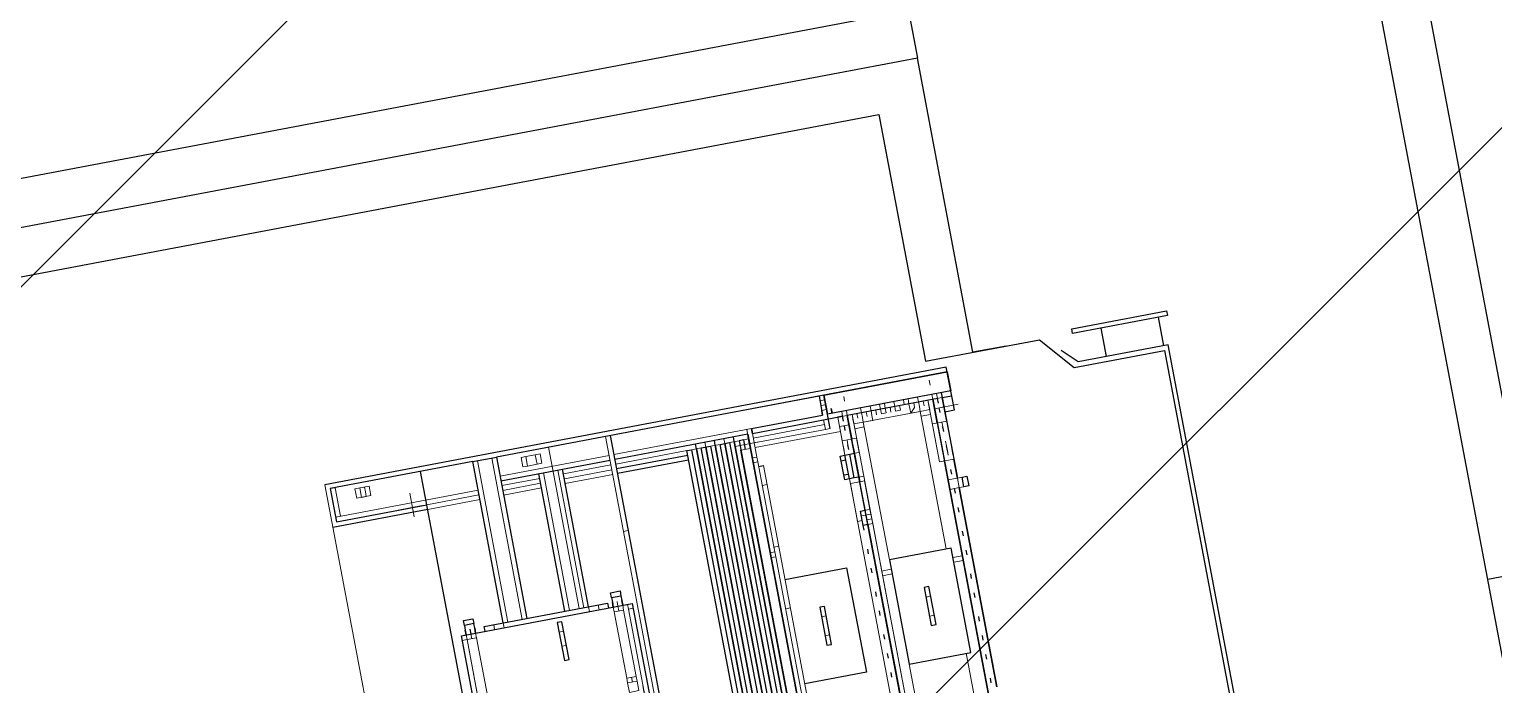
# Model space of a CAD drawing. Extents: x 407440 to 411585, y 6041728 to 6045069.
# Drawn here: x 408240.18 to 408257.59, y 6044230.23 to 6044238.02 of the extents above; entities that cross this region are included whole.
import ezdxf

# ---------------------------------------------------------------- set-up
doc = ezdxf.new("R2010")
doc.units = 0
doc.header["$LTSCALE"] = 5
doc.linetypes.add('foc-TIELINE', pattern=[1.875, 1.25, -0.625])
doc.layers.add('P-PROPOSED-EXISTING-H', color=59, linetype='Continuous')
doc.layers.add('T-TIE', color=201, linetype='foc-TIELINE')

# ---------------------------------------------------------------- blocks, each defined once
blk = doc.blocks.new('P-RIG-877')
at = {"layer": 'T-TIE', "linetype": 'ByBlock', "lineweight": 25}
for points in [[(8.4383, -17.4048), (8.2202, -17.4048), (8.1513, -17.4737), (7.9906, -17.4737), (7.9906, -18.2084), (-4.1905, -18.2084), (-4.1905, -14.5231), (7.9906, -14.5231), (7.9906, -15.5564), (8.0021, -15.5564), (7.9217, -15.5794)], [(1.0447, -18.2084), (1.0447, -18.0936), (-1.0792, -18.0936), (-1.0792, -18.2084), (-1.0792, -18.0936)], [(-1.217, -18.8628), (-1.217, -19.081), (-1.1481, -19.1499), (-1.1481, -19.4254), (-0.5396, -19.4254), (-0.5396, -24.2129), (-0.4248, -24.2129), (-0.31, -24.2129), (-0.31, -19.4254), (0.287, -19.4254), (0.287, -19.1499), (0.3674, -19.081), (0.3674, -18.8628), (2.4339, -18.8628), (2.4339, -19.081), (2.5143, -19.1499), (2.4454, -19.0695), (2.4454, -18.8514), (0.3559, -18.8514), (0.3559, -19.0695), (0.3215, -19.1039)], [(0.287, -18.8628), (0.3559, -18.8628)], [(0.3559, -19.0006), (0.287, -19.0006)], [(0.287, -19.2302), (0.287, -19.3106), (-0.4248, -19.3106), (-0.4248, -33.0186), (1.5499, -33.0186)], [(-1.1481, -19.3106), (-0.4248, -19.3106), (-0.4248, -33.0186), (-4.0871, -33.0186), (-4.0871, -28.7477)], [(0.4133, -19.4024), (0.4133, -19.3795), (0.31, -19.3795), (0.31, -20.8834)], [(0.3215, -19.3795), (0.3215, -20.4701), (0.7118, -20.4701)], [(0.4363, -19.4024), (0.3789, -19.4024), (0.3789, -19.3795)], [(0.3674, -19.4024), (0.3789, -19.4024), (0.574, -19.4024), (0.5281, -19.4024)], [(0.3903, -19.4139), (0.3789, -19.4139), (0.3789, -19.632)], [(0.4363, -19.4254), (0.3789, -19.4254), (1.4695, -19.4254), (0.5281, -19.4254)], [(0.4133, -19.4139), (0.4018, -19.4139)], [(0.4592, -19.4139), (0.4477, -19.4139)], [(0.5052, -19.4139), (0.4937, -19.4139)], [(0.5626, -19.4139), (0.5511, -19.4139)], [(0.6085, -19.4139), (0.597, -19.4139)], [(0.6544, -19.4139), (0.6429, -19.4139)], [(0.7118, -19.4139), (0.7003, -19.4139)], [(0.7577, -19.4139), (0.7462, -19.4139)], [(0.8151, -19.4139), (0.8037, -19.4139)], [(0.8611, -19.4139), (0.8496, -19.4139)], [(0.9185, -19.4139), (0.907, -19.4139)], [(0.9644, -19.4139), (0.9529, -19.4139)], [(1.0103, -19.4139), (0.9988, -19.4139)], [(1.0677, -19.4139), (1.0562, -19.4139)], [(0.6429, -19.632), (1.2629, -19.632), (1.2514, -19.632), (1.3662, -19.632), (1.4695, -19.632), (0.3789, -19.632), (0.4363, -19.632)], [(0.4592, -19.632), (0.4477, -19.632)], [(0.5281, -19.632), (0.5396, -19.632), (0.5281, -19.632), (0.5281, -19.6435), (0.4707, -19.6435), (0.4707, -19.632), (0.4592, -19.632), (0.5396, -19.632)], [(0.6544, -19.632), (0.6429, -19.632), (0.6429, -19.6435), (0.6085, -19.6435), (0.6085, -19.632), (0.597, -19.632)], [(0.3674, -19.8617), (0.3789, -19.8617), (0.3789, -19.6435)], [(0.3903, -19.6435), (0.3789, -19.6435), (0.3789, -19.655)], [(0.4133, -19.6435), (0.4018, -19.6435)], [(0.4592, -19.6435), (0.4477, -19.6435)], [(0.5281, -19.655), (0.4707, -19.655), (0.4707, -19.6435)], [(0.5281, -19.6435), (0.5281, -19.6665), (0.4707, -19.6665), (0.4707, -19.655)], [(0.4822, -19.6665), (0.4822, -19.655)], [(0.5166, -19.6665), (0.5166, -19.655)], [(0.6544, -19.6435), (0.6429, -19.6435)], [(0.7118, -19.6435), (0.7003, -19.6435)], [(0.7577, -19.6435), (0.7462, -19.6435)], [(0.8151, -19.6435), (0.8037, -19.6435)], [(0.8611, -19.6435), (0.8496, -19.6435)], [(0.9185, -19.6435), (0.907, -19.6435)], [(0.9644, -19.6435), (0.9529, -19.6435)], [(1.0103, -19.6435), (0.9988, -19.6435)], [(0.4018, -19.678), (0.3215, -19.678), (0.3674, -19.678)], [(0.3215, -19.6895), (0.3674, -19.6895)], [(0.3789, -19.8617), (0.3674, -19.8617), (0.3674, -19.6895), (0.3559, -19.6895)], [(0.7348, -19.8502), (0.7348, -19.7009), (0.9873, -19.7009), (0.9873, -19.8502)], [(0.4133, -19.8731), (0.3903, -19.8731), (0.3789, -19.8731), (0.3789, -20.1946)], [(0.4592, -19.8617), (0.4592, -19.8502)], [(0.3903, -19.9076), (0.3789, -19.9076)], [(0.4133, -19.8846), (0.3903, -19.8846), (0.3903, -19.8961), (2.2158, -19.8961), (0.4133, -19.8961)], [(1.3432, -19.942), (0.3903, -19.942), (0.3903, -19.9305), (1.3432, -19.9305), (0.3903, -19.9305), (0.3903, -19.9191), (1.3432, -19.9191)], [(0.3903, -19.9535), (0.3789, -19.9535)], [(1.3432, -19.988), (0.3903, -19.988), (0.3903, -19.965), (1.3432, -19.965)], [(0.3903, -19.9994), (0.3789, -19.9994)], [(1.3432, -20.0224), (0.3903, -20.0224), (0.3903, -20.0109), (1.3432, -20.0109)], [(0.4018, -20.0224), (0.4018, -20.1946)], [(0.4133, -20.0224), (0.4133, -20.1946)], [(0.3215, -20.1946), (0.9988, -20.1946)], [(0.3789, -20.4701), (0.3789, -20.2061)], [(1.1481, -20.6424), (1.0907, -20.6424), (1.0907, -20.6309), (1.1481, -20.6309), (0.7233, -20.6309), (0.7233, -20.2176), (1.1481, -20.2176)], [(0.7003, -20.2635), (0.6888, -20.2635), (0.6888, -20.2405), (0.7003, -20.2405)], [(0.7003, -20.2635), (0.7003, -20.2405), (0.7118, -20.2405)], [(0.7233, -20.2405), (0.7118, -20.2405)], [(0.7003, -20.2635), (0.7118, -20.2635)], [(0.7233, -20.2635), (0.7118, -20.2635)], [(0.7233, -20.5735), (0.7118, -20.5735), (0.7118, -20.275), (0.7233, -20.275)], [(0.7118, -20.3209), (0.3789, -20.3209)], [(0.7118, -20.3783), (0.3789, -20.3783)], [(0.3215, -20.5275), (0.3215, -20.4701)], [(0.7118, -20.5275), (0.3215, -20.5275), (0.3215, -20.872), (0.4018, -20.872), (0.4018, -20.6538)], [(0.7233, -20.5964), (0.7118, -20.5964), (0.7233, -20.5964), (0.7118, -20.5964), (0.7003, -20.5964), (0.7003, -20.6194), (0.6888, -20.6194), (0.6888, -20.5964), (0.7003, -20.5964)], [(0.7118, -20.6079), (0.7233, -20.6079)], [(0.7003, -20.6194), (0.7118, -20.6194), (0.7233, -20.6194), (0.7118, -20.6194)], [(0.9988, -20.6538), (0.3215, -20.6538)], [(0.4133, -20.6538), (0.4133, -20.8834)]]:
    blk.add_lwpolyline(points, dxfattribs=at)
for points in [[(0.2755, -19.0695), (0.2755, -18.8399), (0.287, -18.8399), (0.287, -19.0695)], [(0.3215, -19.3795), (0.3674, -19.3795), (0.3674, -19.678), (0.3215, -19.678)], [(0.3559, -19.3795), (0.3674, -19.3795)], [(0.597, -19.391), (0.574, -19.391), (0.574, -19.3795), (0.597, -19.3795)], [(0.597, -19.4024), (1.0792, -19.4024)], [(0.9873, -19.4484), (0.7348, -19.4484), (0.7348, -19.5976), (0.9873, -19.5976)], [(0.907, -19.5172), (0.8151, -19.5172), (0.8151, -19.5287), (0.907, -19.5287)], [(0.3559, -19.6665), (0.3674, -19.6665)], [(0.907, -19.7698), (0.8151, -19.7698), (0.8151, -19.7813), (0.907, -19.7813)], [(2.2158, -19.8731), (0.3789, -19.8731)], [(0.3903, -19.9076), (1.1136, -19.9076)], [(0.3903, -19.9535), (1.3432, -19.9535)], [(0.3903, -19.9765), (1.3432, -19.9765)], [(0.3903, -19.9994), (1.3432, -19.9994)], [(0.7233, -20.2405), (0.7118, -20.2405)], [(0.7233, -20.2635), (0.7118, -20.2635)], [(0.8266, -20.3898), (0.7348, -20.3898), (0.7348, -20.4013), (0.8266, -20.4013)]]:
    blk.add_lwpolyline(points, close=True, dxfattribs=at)
at = {"layer": 'T-TIE', "linetype": 'ByBlock', "lineweight": 18}
for points in [[(0.3559, -19.3795), (0.3444, -19.3795), (0.3329, -19.3795)], [(0.4018, -19.368), (0.4018, -19.4254)], [(0.574, -19.4024), (0.574, -19.391)], [(0.597, -19.4024), (0.597, -19.391)], [(0.9873, -19.4598), (1.4695, -19.4598), (1.4695, -19.391)], [(0.3444, -19.4254), (0.3329, -19.4254)], [(0.3674, -19.4024), (0.3789, -19.4024), (0.3789, -19.4254), (0.3674, -19.4254), (0.3789, -19.4254), (0.3789, -19.4369), (0.4018, -19.4369), (0.4018, -19.4598), (0.4018, -19.4828), (0.4018, -19.4598), (0.3903, -19.4598), (0.4018, -19.4598), (0.3903, -19.4598), (0.4018, -19.4598), (0.4018, -19.4369), (0.4018, -19.4598)], [(0.3674, -19.4024), (0.4248, -19.4024)], [(0.3674, -19.4139), (0.3789, -19.4139)], [(1.481, -19.4254), (0.5281, -19.4254), (0.3789, -19.4254), (0.3789, -19.6206), (0.3789, -19.632), (0.3789, -19.4369), (0.5281, -19.4369), (0.5281, -19.4024)], [(0.4363, -19.4024), (0.4363, -19.4369)], [(0.4477, -19.4139), (0.4363, -19.4139)], [(0.4363, -19.4254), (1.4695, -19.4254), (1.4695, -19.6206), (1.3662, -19.6206), (1.3662, -19.632)], [(0.4477, -19.4024), (0.4592, -19.4024)], [(0.5052, -19.4139), (0.5166, -19.4139), (0.4937, -19.4139), (0.4822, -19.4139)], [(0.4937, -19.4024), (0.5166, -19.4024)], [(0.597, -19.4254), (0.597, -19.4024), (0.574, -19.4024), (0.574, -19.4254)], [(0.7577, -19.4254), (0.7577, -19.4484)], [(0.7692, -19.4484), (0.7692, -19.4254)], [(0.3789, -19.4598), (0.3903, -19.4598), (0.3789, -19.4598), (0.3674, -19.4598), (0.3789, -19.4598), (0.3674, -19.4598), (0.3789, -19.4598), (0.3789, -19.4828), (0.3789, -19.4713), (0.3903, -19.4713), (0.4018, -19.4828), (0.3903, -19.4828), (0.3789, -19.4828), (0.3674, -19.4828), (0.3789, -19.4828), (0.3903, -19.4828), (0.3789, -19.4828), (0.3674, -19.4828)], [(0.3903, -19.4484), (0.3789, -19.4484)], [(0.3903, -19.4598), (0.3789, -19.4598), (0.3903, -19.4598)], [(0.7348, -19.5976), (0.4018, -19.5976), (0.4018, -19.4598), (0.7348, -19.4598)], [(0.4018, -19.4598), (0.4018, -19.5976), (0.4018, -19.4598)], [(1.481, -19.4369), (1.4695, -19.4369), (1.4695, -19.6206), (1.481, -19.6206), (0.5281, -19.6206), (0.5166, -19.6206)], [(0.3674, -19.4943), (0.3789, -19.4943)], [(0.3903, -19.4828), (0.3789, -19.4828)], [(0.3903, -19.4713), (0.3903, -19.4713)], [(0.3789, -19.5058), (0.3903, -19.5058), (0.3903, -19.5172), (0.3789, -19.5172), (0.3674, -19.5172)], [(0.3903, -19.5287), (0.3789, -19.5287)], [(0.8381, -19.5287), (0.8381, -19.5172)], [(0.884, -19.5287), (0.884, -19.5172)], [(0.3674, -19.5402), (0.3789, -19.5402), (0.3903, -19.5402), (0.3903, -19.5517), (0.3789, -19.5517), (0.3674, -19.5517)], [(0.3903, -19.5632), (0.3789, -19.5632)], [(0.4018, -19.5976), (0.3903, -19.5976), (0.4018, -19.5976), (0.3903, -19.5976), (0.3789, -19.5976), (0.3674, -19.5976), (0.3789, -19.5976), (0.3674, -19.5976), (0.3789, -19.5976), (0.3674, -19.5976), (0.3789, -19.5976), (0.3789, -19.5746), (0.3903, -19.5746), (0.3789, -19.5746), (0.3674, -19.5746), (0.3789, -19.5746), (0.3674, -19.5746), (0.3789, -19.5746)], [(0.3903, -19.5746), (0.3789, -19.5746), (0.3903, -19.5746)], [(0.3789, -19.5861), (0.3903, -19.5861)], [(0.4018, -19.6206), (0.4018, -19.5976), (0.4018, -19.6206), (0.4018, -19.5976), (0.4018, -19.5746), (0.3903, -19.5746), (0.4018, -19.5746)], [(0.3903, -19.5861), (0.3903, -19.5861)], [(0.3903, -19.5861), (0.3903, -19.5861)], [(0.4133, -19.6206), (0.4133, -19.5976)], [(0.7577, -19.5976), (0.7577, -19.6206)], [(0.7692, -19.6206), (0.7692, -19.5976)], [(1.4695, -19.6091), (1.2399, -19.6091), (1.2399, -19.6206), (1.4695, -19.6206), (1.4695, -19.5976), (0.9873, -19.5976)], [(0.3444, -19.632), (0.3329, -19.632)], [(0.3789, -19.632), (0.3674, -19.632)], [(0.3903, -19.6091), (0.3789, -19.6091)], [(0.5281, -19.632), (0.5281, -19.6206), (0.3789, -19.6206), (0.4018, -19.6206), (0.3903, -19.6206)], [(0.5166, -19.632), (0.5281, -19.632), (0.5281, -19.6206)], [(0.6429, -19.6206), (0.6085, -19.6206), (0.6085, -19.632), (0.6085, -19.6206), (0.5396, -19.6206), (0.5396, -19.632), (0.5396, -19.655)], [(0.5396, -19.632), (0.5396, -19.6206)], [(0.6314, -19.655), (0.6314, -19.6435), (0.6314, -19.655), (0.5396, -19.655), (0.5396, -19.632), (0.6544, -19.632)], [(0.6085, -19.632), (0.6429, -19.632), (0.6314, -19.632), (0.6314, -19.6206), (0.6314, -19.632)], [(0.62, -19.6435), (0.62, -19.6206)], [(1.2629, -19.655), (1.2629, -19.6206), (1.2629, -19.632), (1.2629, -19.6206), (0.6429, -19.6206), (0.6429, -19.632), (0.6429, -19.6206), (0.6429, -19.6435)], [(0.3674, -19.6435), (0.3789, -19.6435)], [(0.4707, -19.655), (0.3789, -19.655), (0.4363, -19.655)], [(0.4133, -19.655), (0.4133, -19.8617)], [(0.4477, -19.6435), (0.4592, -19.6435), (0.4477, -19.6435), (0.4363, -19.6435)], [(0.4592, -19.655), (0.4477, -19.655)], [(0.4822, -19.6665), (0.4822, -19.655)], [(0.5166, -19.6665), (0.5166, -19.655)], [(0.5281, -19.6435), (0.5281, -19.655), (1.4695, -19.655), (0.5281, -19.655), (1.4695, -19.655)], [(0.3444, -19.6895), (0.3444, -19.678), (0.3559, -19.678), (0.3559, -19.6895), (0.3559, -19.678), (0.3444, -19.678), (0.3329, -19.678), (0.3215, -19.678)], [(0.3215, -20.1946), (0.3215, -19.6895)], [(0.3329, -19.6895), (0.3329, -19.678)], [(0.3789, -19.6895), (0.4018, -19.6895), (0.4018, -19.678)], [(0.3903, -19.8617), (0.3903, -19.6895)], [(0.4018, -19.6895), (0.4018, -19.8617)], [(0.8381, -19.7813), (0.8381, -19.7698)], [(0.884, -19.7813), (0.884, -19.7698)], [(0.3674, -20.1946), (0.3674, -19.8617)], [(0.3674, -19.8731), (0.4248, -19.8731)], [(0.6544, -19.8502), (0.6544, -19.8617), (0.6659, -19.8617), (0.6774, -19.8617), (0.6659, -19.8617), (0.4477, -19.8617), (0.4363, -19.8617), (0.3789, -19.8617)], [(0.3903, -19.8846), (0.3903, -19.8731), (0.4018, -19.8731), (0.3903, -19.8731)], [(0.4018, -19.8502), (0.4018, -19.9076)], [(0.4477, -19.8731), (0.4363, -19.8731), (0.4477, -19.8731), (0.4363, -19.8731), (0.4248, -19.8731)], [(0.4477, -19.8731), (0.4477, -19.8617), (0.4477, -19.8731)], [(1.7566, -19.8617), (1.7566, -19.8502), (0.4592, -19.8502)], [(0.5052, -19.8502), (0.5052, -19.8617)], [(0.6659, -19.8731), (0.6659, -19.8617)], [(0.6774, -19.8617), (0.6659, -19.8617)], [(0.6774, -19.8731), (0.6659, -19.8731)], [(0.6774, -19.8731), (0.6774, -19.8617)], [(1.0103, -19.8617), (0.9988, -19.8617), (1.0103, -19.8617), (0.9988, -19.8617), (0.6774, -19.8617)], [(0.8037, -19.8617), (0.8037, -19.8502)], [(0.3903, -19.9191), (0.3903, -19.8961)], [(0.3903, -19.9305), (0.3789, -19.9305)], [(0.3903, -19.965), (0.3903, -19.942)], [(0.3903, -19.9765), (0.3789, -19.9765)], [(0.3903, -20.0109), (0.3903, -19.988)], [(0.3903, -20.1946), (0.3903, -20.0224)], [(0.9988, -20.2061), (0.3215, -20.2061), (0.3215, -20.4701), (0.7118, -20.4701)], [(0.3674, -20.4701), (0.3674, -20.2061)], [(0.3903, -20.3209), (0.3903, -20.2061)], [(0.4018, -20.2061), (0.4018, -20.3209)], [(0.4133, -20.2061), (0.4133, -20.3209)], [(0.5511, -20.1946), (0.5511, -20.2061)], [(0.9185, -20.229), (0.9299, -20.229), (1.1481, -20.229), (0.7348, -20.229), (0.7348, -20.2176), (1.1481, -20.2176), (0.7233, -20.2176), (0.7233, -20.6309), (1.1481, -20.6309)], [(0.7348, -20.2176), (0.7233, -20.2176), (0.7233, -20.229), (0.7348, -20.229)], [(0.7922, -20.2176), (0.7807, -20.2176)], [(0.7233, -20.2635), (0.7233, -20.5964), (0.7233, -20.2635), (0.7118, -20.2635), (0.7233, -20.2635), (0.7348, -20.2635), (0.7348, -20.2405), (0.7233, -20.2405), (0.7118, -20.2405), (0.7003, -20.2405), (0.7118, -20.2405), (0.7003, -20.2405), (0.7118, -20.2405)], [(0.7118, -20.252), (0.7233, -20.252), (0.7348, -20.252)], [(0.7118, -20.252), (0.7118, -20.252)], [(0.7118, -20.252), (0.7118, -20.252)], [(0.7118, -20.252), (0.7118, -20.252)], [(0.7118, -20.252), (0.7118, -20.252)], [(0.7233, -20.2405), (0.7233, -20.229), (0.7233, -20.2405)], [(0.7348, -20.2405), (0.8955, -20.2405), (0.907, -20.2405), (0.9299, -20.2405), (0.9299, -20.2635), (0.907, -20.2635), (0.907, -20.2405), (0.8955, -20.2405), (0.8955, -20.2635), (0.907, -20.2635), (0.907, -20.2405)], [(0.7348, -20.252), (0.7348, -20.252)], [(0.7348, -20.252), (0.7348, -20.252)], [(0.907, -20.252), (0.8955, -20.252)], [(0.907, -20.252), (0.907, -20.252)], [(0.907, -20.252), (0.907, -20.252)], [(0.7348, -20.2635), (0.8955, -20.2635), (0.907, -20.2635)], [(0.7348, -20.2635), (0.7348, -20.2635)], [(0.7348, -20.2635), (0.7348, -20.2635)], [(0.907, -20.2635), (0.907, -20.2635)], [(0.907, -20.2635), (0.907, -20.2635)], [(0.7118, -20.3439), (0.3215, -20.3439), (0.7118, -20.3439)], [(0.7118, -20.3324), (0.3789, -20.3324)], [(0.7118, -20.3668), (0.3789, -20.3668)], [(0.7118, -20.3783), (0.3789, -20.3783)], [(0.3903, -20.4701), (0.3903, -20.3783)], [(0.4018, -20.3783), (0.4018, -20.4701)], [(0.4133, -20.3783), (0.4133, -20.4701)], [(0.7577, -20.4013), (0.7577, -20.3898)], [(0.7922, -20.4013), (0.7922, -20.3898)], [(0.7118, -20.4816), (0.3215, -20.4816)], [(0.7118, -20.5161), (0.3215, -20.5161)], [(0.7118, -20.5275), (0.3215, -20.5275)], [(0.3903, -20.872), (0.3903, -20.5275)], [(0.4018, -20.5275), (0.4018, -20.6538)], [(0.4133, -20.5275), (0.4133, -20.6538)], [(0.7118, -20.5964), (0.7003, -20.5964), (0.7118, -20.5964), (0.7003, -20.5964), (0.7118, -20.5964), (0.7233, -20.5964), (0.7348, -20.5964), (0.8955, -20.5964), (0.907, -20.5964), (0.9299, -20.5964), (0.9299, -20.6194), (0.907, -20.6194), (0.907, -20.5964), (0.8955, -20.5964), (0.8955, -20.6194), (0.907, -20.6194), (0.907, -20.5964)], [(0.7233, -20.6194), (0.7118, -20.6194), (0.7233, -20.6194), (0.7348, -20.6194), (0.7348, -20.5964)], [(0.7118, -20.6079), (0.7233, -20.6079), (0.7348, -20.6079)], [(0.7118, -20.6079), (0.7118, -20.6079)], [(0.7118, -20.6079), (0.7118, -20.6079)], [(0.7118, -20.6079), (0.7118, -20.6079)], [(0.7118, -20.6079), (0.7118, -20.6079)], [(0.7348, -20.6079), (0.7348, -20.6079)], [(0.7348, -20.6079), (0.7348, -20.6079)], [(0.9299, -20.6194), (0.7348, -20.6194), (0.7233, -20.6194), (0.7233, -20.6309), (0.7348, -20.6309), (0.7348, -20.6194), (0.8955, -20.6194), (0.907, -20.6194)], [(0.7348, -20.6194), (0.7348, -20.6194)], [(0.7348, -20.6194), (0.7348, -20.6194)], [(0.7922, -20.6309), (0.7807, -20.6309)], [(0.3215, -20.6538), (0.9988, -20.6538)], [(0.4018, -20.6653), (0.4018, -20.7227)], [(0.5511, -20.6538), (0.5396, -20.6538)], [(0.3674, -20.6883), (0.4248, -20.6883)], [(0.31, -20.8834), (2.5028, -20.8834)], [(0.3903, -20.8605), (0.3215, -20.8605), (0.3215, -20.872)]]:
    blk.add_lwpolyline(points, dxfattribs=at)
for points in [[(0.3903, -19.4024), (0.4018, -19.4024)], [(0.4018, -19.4254), (0.4018, -19.4024)], [(0.4477, -19.4139), (0.4592, -19.4139)], [(0.3674, -19.4598), (0.3789, -19.4598)], [(0.4133, -19.4598), (0.4133, -19.4369)], [(0.3789, -19.5976), (0.3903, -19.5976)], [(0.3674, -19.632), (0.3789, -19.632), (0.3789, -19.655), (0.4363, -19.655), (0.4363, -19.6206), (0.4707, -19.6206), (0.4707, -19.632), (0.4707, -19.6206), (0.4707, -19.632), (0.4363, -19.632), (0.3789, -19.632)], [(0.4018, -19.655), (0.4018, -19.632)], [(0.5281, -19.6206), (0.5281, -19.632)], [(0.4133, -19.8731), (0.4133, -19.8961)], [(0.4477, -19.8731), (0.4477, -19.8617), (0.4363, -19.8617), (0.4363, -19.8731)], [(0.4363, -19.8617), (0.4477, -19.8617)], [(0.6659, -19.8731), (0.6774, -19.8731), (0.6659, -19.8731), (0.6544, -19.8731)], [(0.6774, -19.8731), (0.6774, -19.8617), (0.6659, -19.8617), (0.6659, -19.8731)], [(0.7003, -20.2635), (0.7118, -20.2635)], [(0.7003, -20.2635), (0.7118, -20.2635)], [(0.7233, -20.2979), (0.7118, -20.2979)], [(0.7233, -20.3209), (0.7118, -20.3209)], [(0.3329, -20.3783), (0.3329, -20.4013), (0.3329, -20.4127), (0.3559, -20.4127), (0.3559, -20.4013), (0.3559, -20.3783), (0.3559, -20.3668), (0.3329, -20.3668)], [(0.3444, -20.3783), (0.3329, -20.3783), (0.3329, -20.4013), (0.3559, -20.4013), (0.3559, -20.3783)], [(0.7233, -20.5275), (0.7118, -20.5275)], [(0.7233, -20.5505), (0.7118, -20.5505)], [(0.7003, -20.6194), (0.7118, -20.6194)], [(0.7003, -20.6194), (0.7118, -20.6194)], [(0.3903, -20.6883), (0.4018, -20.6883)], [(0.3329, -20.7801), (0.3329, -20.8146), (0.3559, -20.8146), (0.3559, -20.7801)], [(0.3444, -20.7916), (0.3329, -20.7916), (0.3329, -20.8031), (0.3559, -20.8031), (0.3559, -20.7916)]]:
    blk.add_lwpolyline(points, close=True, dxfattribs=at)

msp = doc.modelspace()

# ---------------------------------------------------------------- hatches: boundary and pattern name
at = {"layer": 'P-PROPOSED-EXISTING-H'}
h = msp.add_hatch(dxfattribs=at)
h.set_pattern_fill('ANSI31', color=256, scale=3.498392, style=0)
h.set_pattern_definition([(45, (-2243.128, 2713.837), (-7.854113246, 7.854113246), [])])
edge = h.paths.add_edge_path()
edge.add_line((408709.29, 6043818.222), (408241.305, 6043729.713))
edge.add_line((408241.305, 6043729.713), (407794.436, 6043645.198))
edge.add_line((407794.436, 6043645.198), (407673.83, 6044282.895))
edge.add_line((407673.83, 6044282.895), (408123.669, 6044351.83))
edge.add_line((408123.669, 6044351.83), (408654.575, 6044433.189))
edge.add_line((408654.575, 6044433.189), (409028.997, 6044539.866))
edge.add_line((409028.997, 6044539.866), (409149.726, 6043901.52))
edge.add_line((409149.726, 6043901.52), (408898.792, 6043854.062))
edge.add_arc((408782.127, 6043952.01), 152.33, 241.43508, 319.98432, ccw=False)

# ---------------------------------------------------------------- block references
at = {"layer": 'T-TIE', "linetype": 'ByBlock', "xscale": 4.999999999955019, "yscale": 4.999999999955019, "zscale": 4.999999999955019, "rotation": 280.7096999997605}
msp.add_blockref('P-RIG-877', (408346.005, 6044253.532), dxfattribs=at)

doc.saveas('drawing.dxf')
